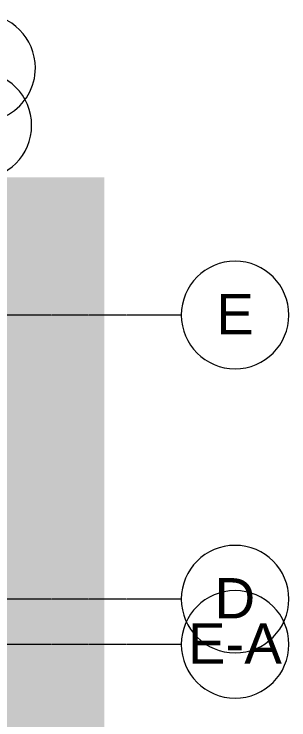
# Model space of a CAD drawing. Header units: inches. Extents: x -4124 to 2030, y 10168 to 14873.
# Drawn here: x 1724 to 2030, y 11322 to 12110 of the extents above; entities that cross this region are included whole.
import ezdxf

# ---------------------------------------------------------------- set-up
doc = ezdxf.new("R2010")
doc.units = ezdxf.units.IN
doc.header["$MEASUREMENT"] = 0
doc.linetypes.add('Demolished', pattern=[0.1875, 0.125, -0.0625])
doc.linetypes.add('Grid Line 1_2_', pattern=[0.875, 0.5, -0.125, 0.125, -0.125])
for name, color, linetype, lineweight in [('A-ROOF', 132, 'Demolished', 9), ('S-GRID', 1, 'Continuous', 9), ('S-GRID-IDEN', 1, 'Continuous', 9)]:
    doc.layers.add(name, color=color, linetype=linetype, lineweight=lineweight)
doc.styles.add('Arial', font='arial.ttf', dxfattribs={"height": 45})

# ---------------------------------------------------------------- blocks, each defined once
blk = doc.blocks.new('Walls 1 - Walls 1-1277454-DEMO PLAN - MEZZ')
at = {"layer": 'A-ROOF', "linetype": 'Continuous'}
blk.add_hatch(color=161, dxfattribs=at).paths.add_polyline_path([(-1448.44, 10380.08), (-1448.44, 11927.42), (-1956.88, 11927.42), (-1956.83, 11915.82), (-1585.45, 11918.85), (-1585.45, 11790.15), (-1578.67, 11790.15), (-1577.83, 11774.15), (-1577.83, 10643.01), (-1938.58, 10642.37), (-1938.58, 10381.41), (-1577.83, 10380.43)], flags=0)
blk = doc.blocks.new('Grid - Grid Head - Circle-50561-DEMO PLAN - MEZZ')
at = {"layer": 'S-GRID-IDEN'}
for start, end in [(360, 180), (180, 360)]:
    blk.add_arc((0, 0), 0.25, start, end, dxfattribs=at)

msp = doc.modelspace()

# ---------------------------------------------------------------- linework, layer by layer
at = {"layer": 'S-GRID', "linetype": 'Grid Line 1_2_'}
for p, q in [((1909.97838, 11773.89539), (-477.71162, 11773.89539)), ((1909.97838, 11456.89539), (-477.71162, 11456.89539)), ((1909.97838, 11406.39539), (-613.44071, 11406.39539))]:
    msp.add_line(p, q, dxfattribs=at)

# ---------------------------------------------------------------- block references
at = {"layer": 'A-ROOF', "linetype": 'Continuous'}
msp.add_blockref('Walls 1 - Walls 1-1277454-DEMO PLAN - MEZZ', (3272.7817, 0), dxfattribs=at)
at = {"layer": 'S-GRID-IDEN', "xscale": 239.9999999999998, "yscale": 239.9999999999998, "zscale": 239.9999999999998}
for p, rotation in [((1687.32844, 12049.62705), 180), ((1969.97838, 11773.89539), 89.9999999999996), ((1969.97838, 11456.89539), 89.9999999999996), ((1969.97838, 11406.39539), 89.9999999999996)]:
    msp.add_blockref('Grid - Grid Head - Circle-50561-DEMO PLAN - MEZZ', p, dxfattribs=dict(at, rotation=rotation))
msp.add_blockref('Grid - Grid Head - Circle-50561-DEMO PLAN - MEZZ', (1683.14094, 11985.46391), dxfattribs=at)

# ---------------------------------------------------------------- texts
at = {"layer": 'S-GRID-IDEN', "char_height": 45, "attachment_point": 1, "style": 'Arial'}
for s, insert, width in [('E', (1948.96227, 11797.34744), 50.7525), ('D', (1947.07251, 11480.34744), 55.2975), ('E-A', (1917.40322, 11429.84744), 127.26)]:
    msp.add_mtext(s, dxfattribs=dict(at, insert=insert, width=width))

doc.saveas('drawing.dxf')
